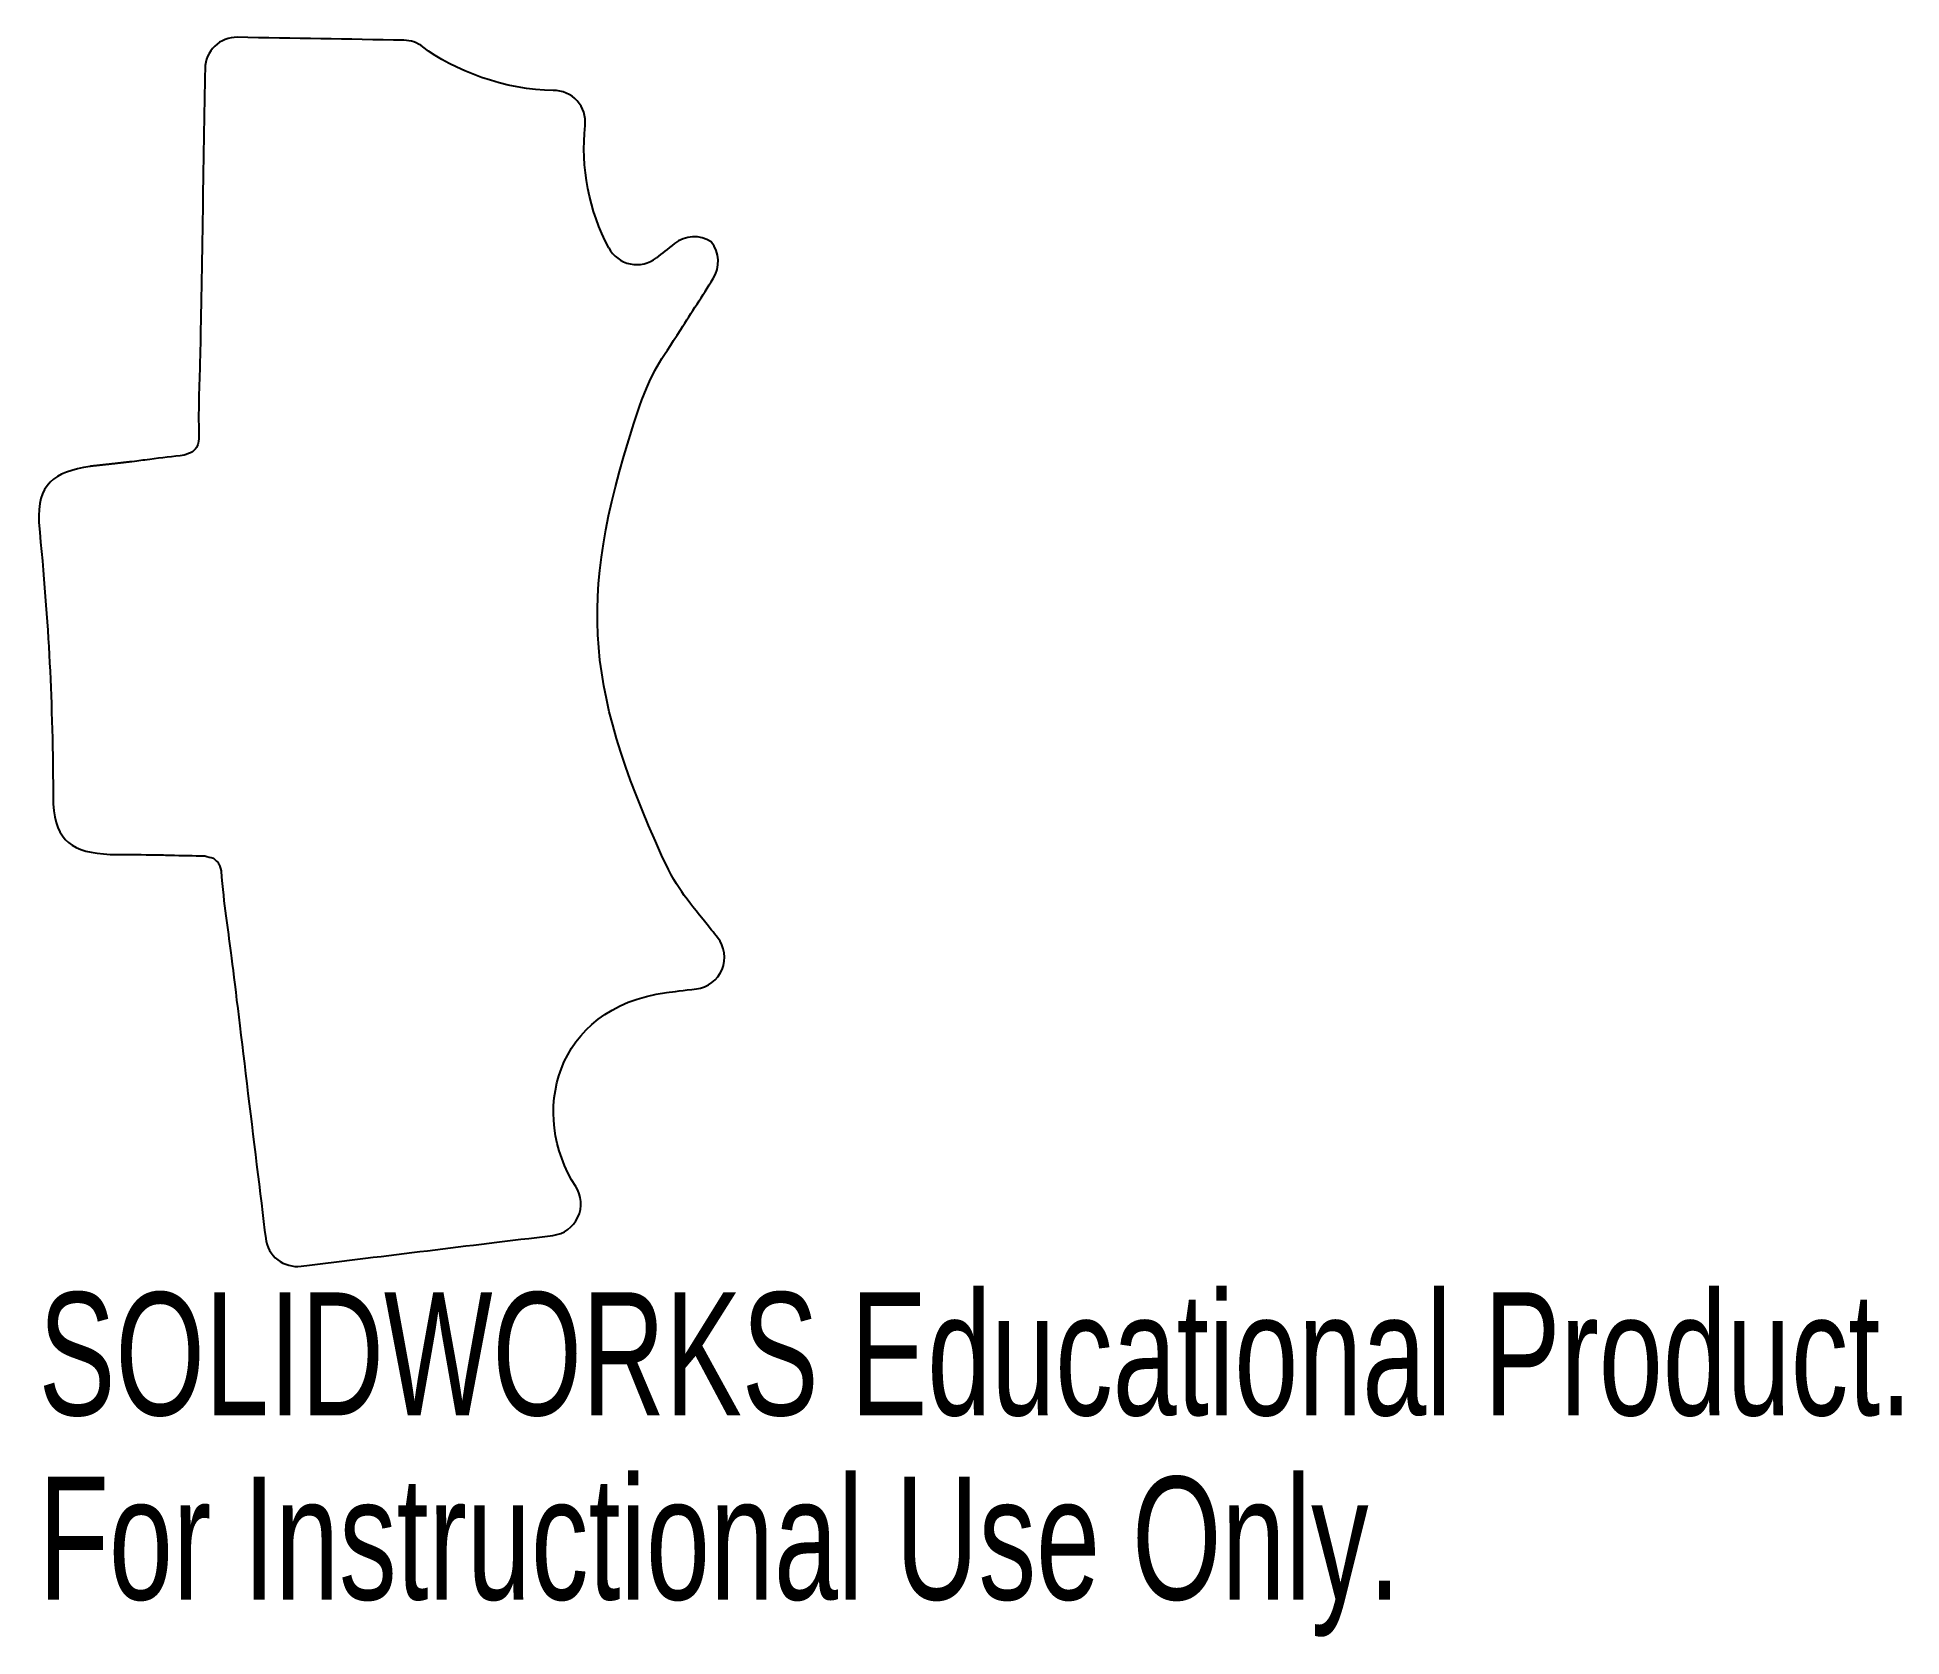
# Model space of a CAD drawing. Header units: millimetres. Extents: x -30.4 to 43, y -42.6 to 20.3.
import ezdxf

# ---------------------------------------------------------------- set-up
doc = ezdxf.new("R2010")
doc.units = ezdxf.units.MM
doc.styles.add('SLDTEXTSTYLE0', font='TXT', dxfattribs={"width": 0.7})

msp = doc.modelspace()

# ---------------------------------------------------------------- linework, layer by layer
at = {"color": 7, "linetype": 'Continuous', "lineweight": 25}
for centre, start, end in [((-22.508, 19.045), 88.93063, 178.96186), ((-15.957, 18.931), 52.40866, 89.067), ((-10.053, 16.958), 353.90437, 90.41964), ((-6.779, 12.603), 208.07677, 308.2203), ((-4.522, 11.198), 57.34359, 128.21018), ((-4.828, 11.475), 327.49551, 38.35961), ((-4.579, -15.886), 276.74696, 38.41081), ((-10.225, -25.58), 276.95625, 33.08623), ((-20.132, -26.793), 187.04774, 277.07157)]:
    msp.add_arc(centre, 1.25, start, end, dxfattribs=at)
for points in [[(-15.936, 20.181), (-18.129, 20.217), (-20.262, 20.253), (-22.485, 20.295)], [(-10.063, 18.208), (-11.907, 18.195), (-14.017, 19.01), (-15.194, 19.921)], [(-23.758, 19.068), (-23.818, 15.734), (-23.897, 10.257), (-23.951, 7.753)], [(-7.882, 12.015), (-8.661, 13.476), (-8.986, 15.178), (-8.81, 16.826)], [(-5.295, 12.18), (-5.559, 11.972), (-5.796, 11.786), (-6.005, 11.621)], [(-5.045, 8.807), (-4.621, 9.472), (-4.197, 10.138), (-3.773, 10.803)], [(-6.671, 5.778), (-6.159, 7.207), (-5.87, 7.517), (-5.045, 8.807)], [(-23.951, 7.753), (-23.975, 6.738), (-24.029, 5.936), (-24, 4.506)], [(-5.761, -11.967), (-8.915, -4.999), (-9.098, -1.486), (-6.671, 5.778)], [(-24, 4.506), (-24.03, 4.239), (-24.055, 4.18), (-24.252, 3.989)], [(-25.928, 3.694), (-26.241, 3.654), (-26.32, 3.644), (-26.637, 3.605)], [(-24.577, 3.859), (-25.012, 3.808), (-25.463, 3.753), (-25.928, 3.694)], [(-24.252, 3.989), (-24.36, 3.946), (-24.468, 3.903), (-24.577, 3.859)], [(-28.269, 3.422), (-29.726, 3.204), (-30.354, 2.702), (-30.297, 1.22)], [(-30.297, 1.22), (-29.887, -3.017), (-29.755, -5.591), (-29.727, -9.855)], [(-29.727, -9.855), (-29.633, -11.328), (-28.964, -11.771), (-27.485, -11.838)], [(-27.485, -11.838), (-26.822, -11.84), (-26.469, -11.843), (-25.843, -11.853)], [(-25.843, -11.853), (-25.605, -11.858), (-25.367, -11.863), (-25.129, -11.868)], [(-25.129, -11.868), (-24.663, -11.88), (-24.21, -11.888), (-23.767, -11.895)], [(-23.767, -11.895), (-23.655, -11.927), (-23.543, -11.959), (-23.431, -11.991)], [(-23.431, -11.991), (-23.221, -12.157), (-23.186, -12.211), (-23.128, -12.48)], [(-3.834, -14.813), (-4.785, -13.616), (-5.105, -13.339), (-5.761, -11.967)], [(-23.128, -12.48), (-23.01, -13.903), (-22.871, -14.715), (-22.744, -15.707)], [(-3.599, -15.11), (-3.678, -15.011), (-3.756, -14.912), (-3.834, -14.813)], [(-22.744, -15.707), (-22.469, -17.897), (-21.801, -23.48), (-21.372, -26.946)], [(-9.177, -24.898), (-11.006, -22.092), (-10.052, -17.883), (-5.607, -17.266)], [(-5.607, -17.266), (-5.333, -17.234), (-4.941, -17.188), (-4.432, -17.128)], [(-19.978, -28.033), (-16.507, -27.603), (-13.513, -27.241), (-10.073, -26.821)]]:
    msp.add_open_spline(points, degree=3, dxfattribs=at)
msp.add_open_spline([(-26.637, 3.605), (-26.909, 3.573), (-27.045, 3.557), (-27.231, 3.535), (-27.453, 3.511), (-27.658, 3.488), (-27.861, 3.466), (-27.997, 3.451), (-28.269, 3.422)], degree=2, knots=[0.0000517, 0.0000517, 0.0000517, 0.25, 0.25, 0.5, 0.5, 0.75, 0.75, 1, 1, 1], dxfattribs=at)

# ---------------------------------------------------------------- texts
at = {"color": 7, "linetype": 'Continuous', "char_height": 4.83362, "attachment_point": 1, "style": 'SLDTEXTSTYLE0'}
for s, insert in [('SOLIDWORKS Educational Product.', (-30.3, -29.062)), ('For Instructional Use Only.', (-30.3, -36.313))]:
    msp.add_mtext(s, dxfattribs=dict(at, insert=insert))

doc.saveas('drawing.dxf')
